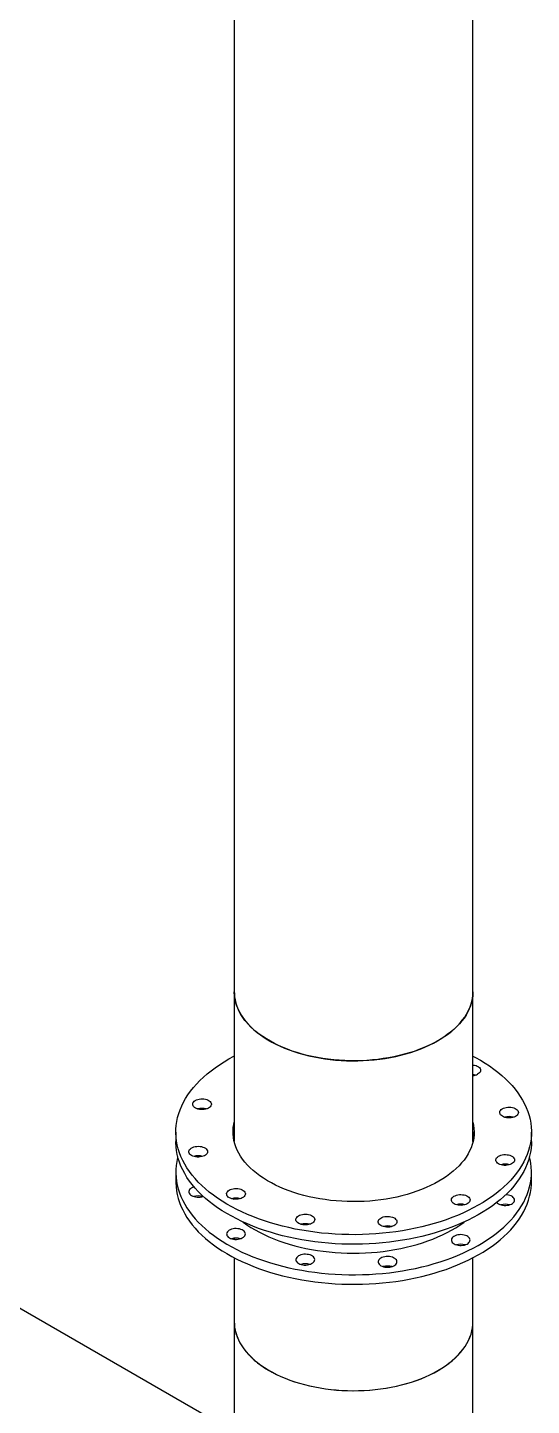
# Model space of a CAD drawing. Header units: inches. Extents: x -375 to 644, y -327 to 278.
# Drawn here: x -179.6 to -152.6, y 96.1 to 169.8 of the extents above; entities that cross this region are included whole.
import ezdxf

# ---------------------------------------------------------------- set-up
doc = ezdxf.new("R2010")
doc.units = ezdxf.units.IN
doc.header["$MEASUREMENT"] = 0

msp = doc.modelspace()

# ---------------------------------------------------------------- linework, layer by layer
at = {"color": 7, "linetype": 'Continuous', "lineweight": 25}
for p, q in [((-168.524, 182.505), (-168.524, 118.211)), ((-155.774, 118.211), (-155.774, 182.505)), ((-168.524, 118.211), (-168.524, 110.209)), ((-155.774, 110.209), (-155.774, 118.211)), ((-171.649, 110.719), (-171.649, 110.209)), ((-152.649, 110.209), (-152.649, 110.719)), ((-168.524, 110.192), (-168.524, 110.209)), ((-155.774, 110.209), (-155.774, 110.192)), ((-171.649, 108.576), (-171.649, 108.065)), ((-152.649, 108.065), (-152.649, 108.576)), ((-168.594, 107.178), (-168.548, 107.134)), ((-168.524, 105.045), (-168.524, 104.988)), ((-169.127, 95.019), (-185.39, 104.408)), ((-168.524, 103.999), (-168.524, 100.573)), ((-155.774, 100.573), (-155.774, 103.999)), ((-168.524, 100.573), (-168.524, 87.311)), ((-155.774, 87.311), (-155.774, 100.573))]:
    msp.add_line(p, q, dxfattribs=at)
at = {"color": 7, "linetype": 'Continuous', "lineweight": 25, "flags": 128}
for points in [[(-168.524, 118.211), (-168.522, 118.126), (-168.509, 117.955), (-168.481, 117.785), (-168.44, 117.615), (-168.385, 117.447), (-168.317, 117.28), (-168.235, 117.115), (-168.14, 116.953), (-168.032, 116.794), (-167.912, 116.637), (-167.779, 116.484), (-167.634, 116.335), (-167.476, 116.189), (-167.308, 116.048), (-167.128, 115.912), (-166.937, 115.781), (-166.736, 115.655), (-166.525, 115.535)], [(-155.774, 118.211), (-155.775, 118.152), (-155.787, 117.981), (-155.812, 117.81), (-155.851, 117.64), (-155.904, 117.472), (-155.97, 117.305), (-156.05, 117.14), (-156.143, 116.977), (-156.249, 116.817), (-156.368, 116.66), (-156.499, 116.507), (-156.642, 116.357), (-156.798, 116.211), (-156.965, 116.069), (-157.143, 115.932), (-157.332, 115.8), (-157.531, 115.673), (-157.741, 115.552), (-157.96, 115.437), (-158.188, 115.327), (-158.425, 115.224), (-158.67, 115.127), (-158.922, 115.037), (-159.181, 114.954), (-159.447, 114.878), (-159.718, 114.809), (-159.995, 114.747), (-160.277, 114.693), (-160.562, 114.646), (-160.851, 114.608), (-161.143, 114.577), (-161.437, 114.554), (-161.732, 114.538), (-162.029, 114.531), (-162.326, 114.532), (-162.622, 114.541), (-162.917, 114.557), (-163.211, 114.582), (-163.502, 114.614), (-163.79, 114.655), (-164.075, 114.703), (-164.356, 114.758), (-164.632, 114.821), (-164.902, 114.891), (-165.167, 114.969), (-165.425, 115.054), (-165.676, 115.145), (-165.919, 115.243), (-166.154, 115.347), (-166.38, 115.458), (-166.598, 115.575), (-166.805, 115.697), (-167.003, 115.825), (-167.19, 115.958), (-167.366, 116.096), (-167.531, 116.238), (-167.684, 116.385), (-167.825, 116.535), (-167.954, 116.69), (-168.07, 116.847), (-168.174, 117.008), (-168.264, 117.171), (-168.341, 117.336), (-168.405, 117.503), (-168.455, 117.672), (-168.492, 117.842), (-168.515, 118.013), (-168.524, 118.184), (-168.524, 118.211)], [(-166.525, 115.535), (-166.305, 115.42), (-166.075, 115.311), (-165.838, 115.209), (-165.592, 115.113), (-165.338, 115.024), (-165.078, 114.942), (-164.811, 114.867), (-164.539, 114.799), (-164.261, 114.738), (-163.979, 114.685), (-163.693, 114.64), (-163.404, 114.603), (-163.112, 114.573), (-162.817, 114.551), (-162.522, 114.537), (-162.225, 114.531), (-161.929, 114.533), (-161.632, 114.543), (-161.337, 114.561), (-161.044, 114.586), (-160.753, 114.62), (-160.465, 114.661), (-160.181, 114.71), (-159.901, 114.767), (-159.626, 114.831), (-159.356, 114.903), (-159.093, 114.981), (-158.836, 115.067), (-158.586, 115.159), (-158.344, 115.258), (-158.11, 115.364), (-157.885, 115.475), (-157.669, 115.593), (-157.463, 115.716), (-157.267, 115.844), (-157.081, 115.978), (-156.907, 116.117), (-156.744, 116.26), (-156.592, 116.407), (-156.453, 116.558), (-156.326, 116.713), (-156.212, 116.871), (-156.11, 117.032), (-156.022, 117.195), (-155.946, 117.361), (-155.885, 117.528), (-155.836, 117.697), (-155.802, 117.868), (-155.781, 118.038), (-155.774, 118.21), (-155.774, 118.211)], [(-155.753, 106.664), (-156.026, 106.526), (-156.309, 106.393), (-156.6, 106.267), (-156.9, 106.148), (-157.207, 106.035), (-157.521, 105.929), (-157.843, 105.831), (-158.17, 105.739), (-158.503, 105.655), (-158.842, 105.578), (-159.186, 105.508), (-159.534, 105.447), (-159.885, 105.393), (-160.24, 105.347), (-160.598, 105.308), (-160.958, 105.278), (-161.32, 105.256), (-161.683, 105.241), (-162.047, 105.235), (-162.411, 105.237), (-162.775, 105.247), (-163.137, 105.265), (-163.498, 105.29), (-163.858, 105.324), (-164.214, 105.366), (-164.568, 105.415), (-164.918, 105.473), (-165.264, 105.538), (-165.606, 105.611), (-165.942, 105.691), (-166.273, 105.778), (-166.598, 105.873), (-166.916, 105.975), (-167.227, 106.084), (-167.531, 106.2), (-167.827, 106.322), (-168.114, 106.451), (-168.393, 106.586), (-168.663, 106.727), (-168.923, 106.874), (-169.173, 107.026), (-169.413, 107.184), (-169.642, 107.348), (-169.86, 107.516), (-170.067, 107.689), (-170.262, 107.866), (-170.446, 108.047), (-170.617, 108.233), (-170.776, 108.422), (-170.922, 108.614), (-171.055, 108.81), (-171.175, 109.008), (-171.282, 109.209), (-171.375, 109.412), (-171.455, 109.617), (-171.522, 109.824), (-171.574, 110.032), (-171.613, 110.24), (-171.638, 110.45), (-171.649, 110.66), (-171.645, 110.87), (-171.628, 111.08), (-171.598, 111.289), (-171.553, 111.498), (-171.494, 111.705), (-171.422, 111.911), (-171.336, 112.115), (-171.237, 112.317), (-171.124, 112.517), (-170.998, 112.714), (-170.859, 112.909), (-170.707, 113.1), (-170.543, 113.287), (-170.367, 113.471), (-170.178, 113.65), (-169.978, 113.826), (-169.766, 113.997), (-169.543, 114.163), (-169.309, 114.324), (-169.064, 114.479), (-168.81, 114.629), (-168.546, 114.774), (-168.524, 114.785)], [(-155.774, 114.785), (-155.635, 114.711), (-155.375, 114.564), (-155.125, 114.412), (-154.885, 114.254), (-154.656, 114.09), (-154.438, 113.922), (-154.231, 113.749), (-154.036, 113.572), (-153.852, 113.391), (-153.681, 113.205), (-153.523, 113.016), (-153.376, 112.824), (-153.243, 112.628), (-153.123, 112.43), (-153.016, 112.229), (-152.923, 112.026), (-152.843, 111.821), (-152.777, 111.614), (-152.724, 111.406), (-152.685, 111.198), (-152.661, 110.988), (-152.65, 110.778), (-152.653, 110.568), (-152.67, 110.358), (-152.701, 110.149), (-152.745, 109.94), (-152.804, 109.733), (-152.876, 109.527), (-152.962, 109.323), (-153.062, 109.121), (-153.174, 108.921), (-153.3, 108.724), (-153.439, 108.529), (-153.591, 108.338), (-153.755, 108.151), (-153.932, 107.967), (-154.12, 107.788), (-154.321, 107.612), (-154.532, 107.441), (-154.755, 107.275), (-154.989, 107.114), (-155.234, 106.959), (-155.488, 106.809), (-155.753, 106.664)], [(-155.774, 114.307), (-155.767, 114.306), (-155.686, 114.292), (-155.61, 114.271), (-155.541, 114.243), (-155.481, 114.208), (-155.432, 114.168), (-155.396, 114.124), (-155.373, 114.076), (-155.365, 114.028), (-155.37, 113.979), (-155.39, 113.931), (-155.424, 113.886), (-155.47, 113.845), (-155.528, 113.809)], [(-169.911, 111.996), (-169.978, 111.966), (-170.053, 111.943), (-170.134, 111.928), (-170.218, 111.921), (-170.303, 111.922), (-170.386, 111.932), (-170.465, 111.949), (-170.538, 111.974), (-170.603, 112.006), (-170.657, 112.043), (-170.7, 112.086), (-170.729, 112.132), (-170.745, 112.18), (-170.747, 112.229), (-170.734, 112.277), (-170.707, 112.323), (-170.667, 112.367), (-170.615, 112.405), (-170.552, 112.438), (-170.48, 112.465), (-170.402, 112.484), (-170.32, 112.495), (-170.235, 112.498), (-170.151, 112.492), (-170.069, 112.479), (-169.993, 112.457), (-169.924, 112.429), (-169.864, 112.394), (-169.815, 112.354), (-169.779, 112.31), (-169.756, 112.263), (-169.748, 112.214), (-169.754, 112.165), (-169.774, 112.117), (-169.807, 112.073), (-169.853, 112.032), (-169.911, 111.996)], [(-153.508, 111.553), (-153.576, 111.523), (-153.651, 111.5), (-153.731, 111.485), (-153.815, 111.478), (-153.9, 111.479), (-153.983, 111.489), (-154.062, 111.506), (-154.135, 111.531), (-154.2, 111.563), (-154.254, 111.601), (-154.297, 111.643), (-154.327, 111.689), (-154.342, 111.737), (-154.344, 111.786), (-154.331, 111.834), (-154.304, 111.881), (-154.264, 111.924), (-154.212, 111.962), (-154.149, 111.995), (-154.078, 112.022), (-153.999, 112.041), (-153.917, 112.052), (-153.832, 112.055), (-153.748, 112.049), (-153.666, 112.036), (-153.59, 112.015), (-153.521, 111.986), (-153.461, 111.951), (-153.413, 111.911), (-153.376, 111.867), (-153.354, 111.82), (-153.345, 111.771), (-153.351, 111.722), (-153.371, 111.675), (-153.404, 111.63), (-153.451, 111.589), (-153.508, 111.553)], [(-157.813, 107.97), (-158.039, 107.857), (-158.274, 107.749), (-158.518, 107.649), (-158.769, 107.554), (-159.028, 107.467), (-159.293, 107.387), (-159.565, 107.314), (-159.842, 107.248), (-160.125, 107.19), (-160.411, 107.139), (-160.702, 107.096), (-160.995, 107.061), (-161.291, 107.034), (-161.589, 107.015), (-161.888, 107.004), (-162.188, 107.001), (-162.487, 107.006), (-162.786, 107.019), (-163.084, 107.041), (-163.379, 107.07), (-163.672, 107.107), (-163.961, 107.151), (-164.247, 107.204), (-164.528, 107.264), (-164.804, 107.332), (-165.074, 107.407), (-165.338, 107.489), (-165.594, 107.578), (-165.844, 107.674), (-166.085, 107.777), (-166.318, 107.885), (-166.542, 108), (-166.756, 108.121), (-166.961, 108.248), (-167.155, 108.38), (-167.338, 108.517), (-167.51, 108.659), (-167.67, 108.805), (-167.818, 108.955), (-167.954, 109.109), (-168.078, 109.267), (-168.188, 109.428), (-168.286, 109.591), (-168.37, 109.757), (-168.441, 109.926), (-168.498, 110.095), (-168.541, 110.267), (-168.571, 110.439), (-168.586, 110.612), (-168.588, 110.785), (-168.576, 110.957), (-168.55, 111.13), (-168.524, 111.246)], [(-155.774, 111.246), (-155.74, 111.085), (-155.718, 110.913), (-155.709, 110.74), (-155.714, 110.567), (-155.734, 110.394), (-155.767, 110.222), (-155.814, 110.051), (-155.874, 109.882), (-155.949, 109.714), (-156.036, 109.549), (-156.137, 109.386), (-156.251, 109.226), (-156.378, 109.069), (-156.517, 108.916), (-156.669, 108.767), (-156.832, 108.622), (-157.007, 108.481), (-157.193, 108.345), (-157.389, 108.215), (-157.596, 108.09), (-157.813, 107.97)], [(-168.574, 110.464), (-168.55, 110.619), (-168.524, 110.736)], [(-155.774, 110.736), (-155.74, 110.575), (-155.724, 110.464)], [(-155.753, 106.154), (-156.026, 106.015), (-156.309, 105.883), (-156.6, 105.757), (-156.9, 105.638), (-157.207, 105.525), (-157.521, 105.419), (-157.843, 105.32), (-158.17, 105.229), (-158.503, 105.144), (-158.842, 105.067), (-159.186, 104.998), (-159.534, 104.936), (-159.885, 104.882), (-160.24, 104.836), (-160.598, 104.798), (-160.958, 104.768), (-161.32, 104.745), (-161.683, 104.731), (-162.047, 104.725), (-162.411, 104.727), (-162.775, 104.736), (-163.137, 104.754), (-163.498, 104.78), (-163.858, 104.814), (-164.214, 104.856), (-164.568, 104.905), (-164.918, 104.963), (-165.264, 105.028), (-165.606, 105.1), (-165.942, 105.18), (-166.273, 105.268), (-166.598, 105.363), (-166.916, 105.465), (-167.227, 105.574), (-167.531, 105.689), (-167.827, 105.812), (-168.114, 105.94), (-168.393, 106.075), (-168.663, 106.217), (-168.923, 106.363), (-169.173, 106.516), (-169.413, 106.674), (-169.642, 106.837), (-169.86, 107.005), (-170.067, 107.178), (-170.262, 107.356), (-170.446, 107.537), (-170.617, 107.723), (-170.776, 107.912), (-170.922, 108.104), (-171.055, 108.3), (-171.175, 108.498), (-171.282, 108.699), (-171.375, 108.902), (-171.455, 109.107), (-171.522, 109.313), (-171.574, 109.521), (-171.613, 109.73), (-171.638, 109.94), (-171.649, 110.15), (-171.649, 110.209)], [(-170.117, 109.458), (-170.184, 109.429), (-170.259, 109.406), (-170.34, 109.391), (-170.424, 109.384), (-170.508, 109.385), (-170.592, 109.394), (-170.671, 109.412), (-170.744, 109.437), (-170.808, 109.469), (-170.863, 109.506), (-170.905, 109.548), (-170.935, 109.594), (-170.951, 109.642), (-170.952, 109.691), (-170.939, 109.74), (-170.912, 109.786), (-170.872, 109.829), (-170.82, 109.868), (-170.757, 109.901), (-170.686, 109.927), (-170.608, 109.946), (-170.525, 109.957), (-170.441, 109.96), (-170.356, 109.955), (-170.275, 109.941), (-170.198, 109.92), (-170.129, 109.892), (-170.07, 109.857), (-170.021, 109.817), (-169.985, 109.773), (-169.962, 109.725), (-169.953, 109.677), (-169.959, 109.628), (-169.979, 109.58), (-170.013, 109.535), (-170.059, 109.494), (-170.117, 109.458)], [(-152.649, 110.209), (-152.653, 110.057), (-152.67, 109.848), (-152.701, 109.638), (-152.745, 109.43), (-152.804, 109.222), (-152.876, 109.016), (-152.962, 108.812), (-153.062, 108.61), (-153.174, 108.41), (-153.3, 108.213), (-153.439, 108.019), (-153.591, 107.828), (-153.755, 107.641), (-153.932, 107.457), (-154.12, 107.277), (-154.321, 107.102), (-154.532, 106.931), (-154.755, 106.765), (-154.989, 106.604), (-155.234, 106.448), (-155.488, 106.298), (-155.753, 106.154)], [(-171.543, 109.392), (-171.553, 109.354), (-171.598, 109.146), (-171.628, 108.937), (-171.645, 108.727), (-171.649, 108.517), (-171.638, 108.307), (-171.613, 108.097), (-171.574, 107.888), (-171.522, 107.68), (-171.455, 107.474), (-171.375, 107.269), (-171.282, 107.066), (-171.175, 106.865), (-171.055, 106.666), (-170.922, 106.471), (-170.776, 106.279), (-170.617, 106.089), (-170.446, 105.904), (-170.262, 105.723), (-170.067, 105.545), (-169.86, 105.372), (-169.642, 105.204), (-169.413, 105.041), (-169.173, 104.883), (-168.923, 104.73), (-168.663, 104.583), (-168.393, 104.442), (-168.114, 104.307), (-167.827, 104.179), (-167.531, 104.056), (-167.227, 103.941), (-166.916, 103.832), (-166.598, 103.73), (-166.273, 103.635), (-165.942, 103.547), (-165.606, 103.467), (-165.264, 103.395), (-164.918, 103.329), (-164.568, 103.272), (-164.214, 103.222), (-163.858, 103.181), (-163.498, 103.147), (-163.137, 103.121), (-162.775, 103.103), (-162.411, 103.093), (-162.047, 103.092), (-161.683, 103.098), (-161.32, 103.112), (-160.958, 103.135), (-160.598, 103.165), (-160.24, 103.203), (-159.885, 103.249), (-159.534, 103.303), (-159.186, 103.365), (-158.842, 103.434), (-158.503, 103.511), (-158.17, 103.596), (-157.843, 103.687), (-157.521, 103.786), (-157.207, 103.892), (-156.9, 104.005), (-156.6, 104.124), (-156.309, 104.25), (-156.026, 104.382), (-155.753, 104.521)], [(-155.753, 104.521), (-155.488, 104.665), (-155.234, 104.815), (-154.989, 104.971), (-154.755, 105.132), (-154.532, 105.298), (-154.321, 105.469), (-154.12, 105.644), (-153.932, 105.824), (-153.755, 106.008), (-153.591, 106.195), (-153.439, 106.386), (-153.3, 106.58), (-153.174, 106.777), (-153.062, 106.977), (-152.962, 107.179), (-152.876, 107.383), (-152.804, 107.589), (-152.745, 107.797), (-152.701, 108.005), (-152.67, 108.215), (-152.653, 108.424), (-152.65, 108.634), (-152.661, 108.844), (-152.685, 109.054), (-152.724, 109.263), (-152.755, 109.392)], [(-153.714, 109.016), (-153.781, 108.986), (-153.856, 108.963), (-153.937, 108.948), (-154.021, 108.941), (-154.106, 108.942), (-154.189, 108.952), (-154.268, 108.969), (-154.341, 108.994), (-154.406, 109.026), (-154.46, 109.063), (-154.503, 109.106), (-154.532, 109.152), (-154.548, 109.2), (-154.549, 109.249), (-154.536, 109.297), (-154.509, 109.343), (-154.469, 109.387), (-154.417, 109.425), (-154.355, 109.458), (-154.283, 109.484), (-154.205, 109.503), (-154.122, 109.515), (-154.038, 109.518), (-153.953, 109.512), (-153.872, 109.499), (-153.796, 109.477), (-153.727, 109.449), (-153.667, 109.414), (-153.618, 109.374), (-153.582, 109.33), (-153.559, 109.283), (-153.551, 109.234), (-153.556, 109.185), (-153.576, 109.137), (-153.61, 109.092), (-153.656, 109.051), (-153.714, 109.016)], [(-171.649, 108.065), (-171.649, 108.006), (-171.638, 107.796), (-171.613, 107.587), (-171.574, 107.378), (-171.522, 107.17), (-171.455, 106.963), (-171.375, 106.758), (-171.282, 106.555), (-171.175, 106.354), (-171.055, 106.156), (-170.922, 105.961), (-170.776, 105.768), (-170.617, 105.579), (-170.446, 105.394), (-170.262, 105.212), (-170.067, 105.035), (-169.86, 104.862), (-169.642, 104.694), (-169.413, 104.531), (-169.173, 104.373), (-168.923, 104.22), (-168.663, 104.073), (-168.393, 103.932), (-168.114, 103.797), (-167.827, 103.668), (-167.531, 103.546), (-167.227, 103.43), (-166.916, 103.321), (-166.598, 103.219), (-166.273, 103.125), (-165.942, 103.037), (-165.606, 102.957), (-165.264, 102.884), (-164.918, 102.819), (-164.568, 102.762), (-164.214, 102.712), (-163.858, 102.67), (-163.498, 102.637), (-163.137, 102.611), (-162.775, 102.593), (-162.411, 102.583), (-162.047, 102.581), (-161.683, 102.588), (-161.32, 102.602), (-160.958, 102.624), (-160.598, 102.655), (-160.24, 102.693), (-159.885, 102.739), (-159.534, 102.793), (-159.186, 102.855), (-158.842, 102.924), (-158.503, 103.001), (-158.17, 103.085), (-157.843, 103.177), (-157.521, 103.276), (-157.207, 103.382), (-156.9, 103.494), (-156.6, 103.614), (-156.309, 103.74), (-156.026, 103.872), (-155.753, 104.01)], [(-170.673, 107.788), (-170.686, 107.784), (-170.757, 107.757), (-170.82, 107.725), (-170.872, 107.686), (-170.912, 107.643), (-170.939, 107.596), (-170.952, 107.548), (-170.951, 107.499), (-170.935, 107.451), (-170.905, 107.405), (-170.863, 107.363), (-170.808, 107.325), (-170.744, 107.293), (-170.671, 107.268), (-170.592, 107.251), (-170.508, 107.241), (-170.424, 107.24), (-170.34, 107.247), (-170.259, 107.262), (-170.186, 107.284)], [(-168.097, 107.202), (-168.164, 107.172), (-168.239, 107.149), (-168.32, 107.134), (-168.404, 107.127), (-168.489, 107.128), (-168.572, 107.138), (-168.651, 107.155), (-168.724, 107.18), (-168.789, 107.212), (-168.843, 107.249), (-168.886, 107.292), (-168.915, 107.338), (-168.931, 107.386), (-168.933, 107.435), (-168.92, 107.483), (-168.893, 107.53), (-168.853, 107.573), (-168.8, 107.611), (-168.738, 107.644), (-168.666, 107.671), (-168.588, 107.69), (-168.506, 107.701), (-168.421, 107.704), (-168.337, 107.698), (-168.255, 107.685), (-168.179, 107.663), (-168.11, 107.635), (-168.05, 107.6), (-168.001, 107.56), (-167.965, 107.516), (-167.942, 107.469), (-167.934, 107.42), (-167.94, 107.371), (-167.959, 107.324), (-167.993, 107.279), (-168.039, 107.238), (-168.097, 107.202)], [(-155.753, 104.01), (-155.488, 104.155), (-155.234, 104.305), (-154.989, 104.461), (-154.755, 104.622), (-154.532, 104.788), (-154.321, 104.958), (-154.12, 105.134), (-153.932, 105.313), (-153.755, 105.497), (-153.591, 105.685), (-153.439, 105.876), (-153.3, 106.07), (-153.174, 106.267), (-153.062, 106.467), (-152.962, 106.669), (-152.876, 106.873), (-152.804, 107.079), (-152.745, 107.286), (-152.701, 107.495), (-152.67, 107.704), (-152.653, 107.914), (-152.649, 108.065)], [(-156.089, 106.878), (-156.157, 106.848), (-156.232, 106.825), (-156.312, 106.81), (-156.396, 106.803), (-156.481, 106.804), (-156.564, 106.814), (-156.643, 106.831), (-156.716, 106.856), (-156.781, 106.888), (-156.835, 106.925), (-156.878, 106.968), (-156.908, 107.014), (-156.923, 107.062), (-156.925, 107.111), (-156.912, 107.159), (-156.885, 107.205), (-156.845, 107.249), (-156.793, 107.287), (-156.73, 107.32), (-156.659, 107.346), (-156.58, 107.365), (-156.498, 107.377), (-156.413, 107.38), (-156.329, 107.374), (-156.247, 107.361), (-156.171, 107.339), (-156.102, 107.311), (-156.042, 107.276), (-155.994, 107.236), (-155.957, 107.192), (-155.935, 107.145), (-155.926, 107.096), (-155.932, 107.047), (-155.952, 106.999), (-155.985, 106.954), (-156.032, 106.913), (-156.089, 106.878)], [(-154.498, 106.957), (-154.46, 106.92), (-154.406, 106.882), (-154.341, 106.851), (-154.268, 106.826), (-154.189, 106.808), (-154.106, 106.799), (-154.021, 106.797), (-153.937, 106.804), (-153.856, 106.82), (-153.781, 106.842), (-153.714, 106.872)], [(-153.714, 106.872), (-153.656, 106.908), (-153.61, 106.949), (-153.576, 106.994), (-153.556, 107.042), (-153.551, 107.09), (-153.559, 107.139), (-153.582, 107.186), (-153.618, 107.231), (-153.667, 107.271), (-153.727, 107.305), (-153.796, 107.334), (-153.872, 107.355), (-153.953, 107.369), (-154.017, 107.374)], [(-164.394, 105.83), (-164.461, 105.801), (-164.536, 105.778), (-164.617, 105.763), (-164.7, 105.756), (-164.785, 105.757), (-164.868, 105.766), (-164.948, 105.784), (-165.021, 105.809), (-165.085, 105.841), (-165.14, 105.878), (-165.182, 105.92), (-165.212, 105.966), (-165.228, 106.014), (-165.229, 106.063), (-165.216, 106.112), (-165.189, 106.158), (-165.149, 106.201), (-165.097, 106.24), (-165.034, 106.273), (-164.963, 106.299), (-164.885, 106.318), (-164.802, 106.329), (-164.717, 106.332), (-164.633, 106.327), (-164.552, 106.313), (-164.475, 106.292), (-164.406, 106.264), (-164.347, 106.229), (-164.298, 106.189), (-164.262, 106.145), (-164.239, 106.097), (-164.23, 106.049), (-164.236, 106), (-164.256, 105.952), (-164.29, 105.907), (-164.336, 105.866), (-164.394, 105.83)], [(-159.998, 105.712), (-160.066, 105.682), (-160.141, 105.659), (-160.221, 105.644), (-160.305, 105.637), (-160.39, 105.638), (-160.473, 105.648), (-160.553, 105.665), (-160.625, 105.69), (-160.69, 105.722), (-160.744, 105.759), (-160.787, 105.802), (-160.817, 105.848), (-160.832, 105.896), (-160.834, 105.945), (-160.821, 105.993), (-160.794, 106.04), (-160.754, 106.083), (-160.702, 106.121), (-160.639, 106.154), (-160.568, 106.181), (-160.49, 106.2), (-160.407, 106.211), (-160.322, 106.214), (-160.238, 106.208), (-160.157, 106.195), (-160.08, 106.173), (-160.011, 106.145), (-159.951, 106.11), (-159.903, 106.07), (-159.866, 106.026), (-159.844, 105.979), (-159.835, 105.93), (-159.841, 105.881), (-159.861, 105.834), (-159.894, 105.789), (-159.941, 105.748), (-159.998, 105.712)], [(-168.097, 105.058), (-168.039, 105.094), (-167.993, 105.135), (-167.959, 105.18), (-167.94, 105.228), (-167.934, 105.277), (-167.942, 105.325), (-167.965, 105.372), (-168.001, 105.417), (-168.05, 105.457), (-168.11, 105.492), (-168.179, 105.52), (-168.255, 105.541), (-168.337, 105.555), (-168.421, 105.56), (-168.506, 105.557), (-168.588, 105.546), (-168.666, 105.527), (-168.738, 105.501), (-168.8, 105.468), (-168.853, 105.429), (-168.893, 105.386), (-168.92, 105.34), (-168.933, 105.291), (-168.931, 105.242), (-168.915, 105.194), (-168.886, 105.148), (-168.843, 105.106), (-168.789, 105.068), (-168.724, 105.037), (-168.651, 105.012), (-168.572, 104.994), (-168.489, 104.985), (-168.404, 104.984), (-168.32, 104.991), (-168.239, 105.006), (-168.164, 105.029), (-168.097, 105.058)], [(-168.077, 105.923), (-168.053, 105.905), (-167.849, 105.761), (-167.634, 105.622), (-167.408, 105.489), (-167.174, 105.361), (-166.929, 105.239), (-166.676, 105.124), (-166.415, 105.014), (-166.145, 104.912), (-165.869, 104.816), (-165.585, 104.727), (-165.295, 104.645), (-164.999, 104.571), (-164.698, 104.504), (-164.392, 104.444), (-164.082, 104.392), (-163.769, 104.348), (-163.452, 104.312), (-163.133, 104.283), (-162.813, 104.263), (-162.491, 104.25), (-162.168, 104.246), (-161.845, 104.249), (-161.523, 104.261), (-161.202, 104.281), (-160.883, 104.308), (-160.566, 104.343), (-160.252, 104.387), (-159.942, 104.438), (-159.635, 104.496), (-159.334, 104.563), (-159.037, 104.636), (-158.747, 104.717), (-158.462, 104.805), (-158.185, 104.9), (-157.914, 105.002), (-157.652, 105.111), (-157.398, 105.226), (-157.153, 105.347), (-156.917, 105.474), (-156.69, 105.607), (-156.474, 105.745), (-156.268, 105.888), (-156.222, 105.923)], [(-156.089, 104.734), (-156.032, 104.77), (-155.985, 104.811), (-155.952, 104.856), (-155.932, 104.904), (-155.926, 104.952), (-155.935, 105.001), (-155.957, 105.048), (-155.994, 105.093), (-156.042, 105.133), (-156.102, 105.167), (-156.171, 105.196), (-156.247, 105.217), (-156.329, 105.231), (-156.413, 105.236), (-156.498, 105.233), (-156.58, 105.222), (-156.659, 105.203), (-156.73, 105.177), (-156.793, 105.144), (-156.845, 105.105), (-156.885, 105.062), (-156.912, 105.016), (-156.925, 104.967), (-156.923, 104.918), (-156.908, 104.87), (-156.878, 104.824), (-156.835, 104.782), (-156.781, 104.744), (-156.716, 104.713), (-156.643, 104.688), (-156.564, 104.67), (-156.481, 104.661), (-156.396, 104.659), (-156.312, 104.666), (-156.232, 104.682), (-156.157, 104.704), (-156.089, 104.734)], [(-164.394, 103.687), (-164.336, 103.723), (-164.29, 103.764), (-164.256, 103.809), (-164.236, 103.856), (-164.23, 103.905), (-164.239, 103.954), (-164.262, 104.001), (-164.298, 104.045), (-164.347, 104.085), (-164.406, 104.12), (-164.475, 104.149), (-164.552, 104.17), (-164.633, 104.183), (-164.717, 104.189), (-164.802, 104.186), (-164.885, 104.175), (-164.963, 104.156), (-165.034, 104.129), (-165.097, 104.096), (-165.149, 104.058), (-165.189, 104.015), (-165.216, 103.968), (-165.229, 103.92), (-165.228, 103.871), (-165.212, 103.823), (-165.182, 103.777), (-165.14, 103.735), (-165.085, 103.697), (-165.021, 103.665), (-164.948, 103.64), (-164.868, 103.623), (-164.785, 103.613), (-164.7, 103.612), (-164.617, 103.619), (-164.536, 103.634), (-164.461, 103.657), (-164.394, 103.687)], [(-159.998, 103.568), (-159.941, 103.604), (-159.894, 103.645), (-159.861, 103.69), (-159.841, 103.738), (-159.835, 103.787), (-159.844, 103.835), (-159.866, 103.882), (-159.903, 103.927), (-159.951, 103.967), (-160.011, 104.002), (-160.08, 104.03), (-160.157, 104.051), (-160.238, 104.065), (-160.322, 104.07), (-160.407, 104.067), (-160.49, 104.056), (-160.568, 104.037), (-160.639, 104.011), (-160.702, 103.978), (-160.754, 103.939), (-160.794, 103.896), (-160.821, 103.85), (-160.834, 103.801), (-160.832, 103.752), (-160.817, 103.704), (-160.787, 103.658), (-160.744, 103.616), (-160.69, 103.578), (-160.625, 103.547), (-160.553, 103.522), (-160.473, 103.504), (-160.39, 103.495), (-160.305, 103.494), (-160.221, 103.501), (-160.141, 103.516), (-160.066, 103.538), (-159.998, 103.568)], [(-168.524, 100.573), (-168.521, 100.461), (-168.505, 100.29), (-168.475, 100.12), (-168.432, 99.95), (-168.375, 99.782), (-168.305, 99.616), (-168.221, 99.452), (-168.124, 99.29), (-168.014, 99.131), (-167.891, 98.975)], [(-168.524, 100.573), (-168.521, 100.466), (-168.506, 100.295), (-168.477, 100.125), (-168.434, 99.956), (-168.377, 99.787), (-168.307, 99.621), (-168.223, 99.457), (-168.127, 99.295), (-168.017, 99.135), (-167.895, 98.979), (-167.76, 98.827), (-167.614, 98.678), (-167.455, 98.533), (-167.285, 98.393), (-167.103, 98.257), (-166.911, 98.127), (-166.709, 98.002), (-166.497, 97.882), (-166.275, 97.768), (-166.045, 97.66), (-165.806, 97.559), (-165.559, 97.464), (-165.304, 97.376), (-165.043, 97.294), (-164.776, 97.22), (-164.503, 97.153), (-164.225, 97.094), (-163.942, 97.042), (-163.655, 96.997), (-163.366, 96.961), (-163.073, 96.932), (-162.779, 96.911), (-162.483, 96.898), (-162.186, 96.893), (-161.89, 96.896), (-161.593, 96.907), (-161.299, 96.926), (-161.006, 96.953), (-160.715, 96.988), (-160.428, 97.03), (-160.144, 97.08), (-159.865, 97.138), (-159.59, 97.203), (-159.321, 97.275), (-159.058, 97.355), (-158.802, 97.441), (-158.554, 97.534), (-158.313, 97.634), (-158.08, 97.741), (-157.856, 97.853), (-157.641, 97.971)], [(-167.891, 98.975), (-167.756, 98.822), (-167.609, 98.674), (-167.45, 98.529), (-167.279, 98.389), (-167.098, 98.253), (-166.905, 98.123), (-166.703, 97.998), (-166.49, 97.878), (-166.268, 97.765), (-166.038, 97.657), (-165.798, 97.556), (-165.551, 97.461), (-165.297, 97.373), (-165.035, 97.292), (-164.768, 97.218), (-164.494, 97.151), (-164.216, 97.092), (-163.933, 97.04), (-163.647, 96.996), (-163.357, 96.96), (-163.064, 96.931), (-162.77, 96.911), (-162.474, 96.898), (-162.177, 96.893), (-161.881, 96.897), (-161.585, 96.908), (-161.29, 96.927), (-160.997, 96.954), (-160.706, 96.989), (-160.419, 97.031), (-160.135, 97.082), (-159.856, 97.14), (-159.582, 97.205), (-159.313, 97.277), (-159.051, 97.357), (-158.795, 97.444), (-158.546, 97.537), (-158.305, 97.637), (-158.073, 97.744), (-157.849, 97.856), (-157.635, 97.975), (-157.43, 98.099), (-157.236, 98.228), (-157.052, 98.363), (-156.88, 98.502), (-156.719, 98.646), (-156.569, 98.794), (-156.432, 98.946), (-156.307, 99.101), (-156.194, 99.259), (-156.095, 99.421), (-156.009, 99.585), (-155.935, 99.751), (-155.876, 99.918), (-155.83, 100.088), (-155.798, 100.258), (-155.779, 100.429), (-155.774, 100.573)], [(-157.641, 97.971), (-157.436, 98.095), (-157.242, 98.224), (-157.058, 98.359), (-156.885, 98.498), (-156.723, 98.641), (-156.573, 98.789), (-156.436, 98.941), (-156.31, 99.096), (-156.198, 99.255), (-156.098, 99.416), (-156.011, 99.58), (-155.937, 99.746), (-155.877, 99.913), (-155.831, 100.082), (-155.798, 100.253), (-155.779, 100.424), (-155.774, 100.573)]]:
    msp.add_lwpolyline(points, dxfattribs=at)
at = {"color": 7, "linetype": 'Continuous', "lineweight": 25}
for centre, radius, start, end in [((-155.841, 114.439), 0.703, 275.47651, 296.46496), ((-155.855, 113.021), 0.78, 73.29149, 84.04614), ((-170.248, 111.166), 0.822, 73.48129, 106.51871), ((-153.845, 110.723), 0.822, 73.48129, 106.51871), ((-170.453, 108.629), 0.822, 73.48129, 106.51871), ((-154.05, 108.186), 0.822, 73.48129, 106.51871), ((-170.453, 106.488), 0.819, 73.42567, 106.57433), ((-168.434, 106.372), 0.822, 73.48129, 106.51871), ((-156.426, 106.048), 0.822, 73.48129, 106.51871), ((-154.05, 106.045), 0.819, 73.42567, 106.57433), ((-164.73, 105), 0.822, 73.48129, 106.51871), ((-160.335, 104.882), 0.822, 73.48129, 106.51871), ((-168.434, 104.231), 0.819, 73.42567, 106.57433), ((-156.426, 103.907), 0.819, 73.42567, 106.57433), ((-164.73, 102.86), 0.819, 73.42567, 106.57433), ((-160.335, 102.741), 0.819, 73.42567, 106.57433)]:
    msp.add_arc(centre, radius, start, end, dxfattribs=at)

doc.saveas('drawing.dxf')
